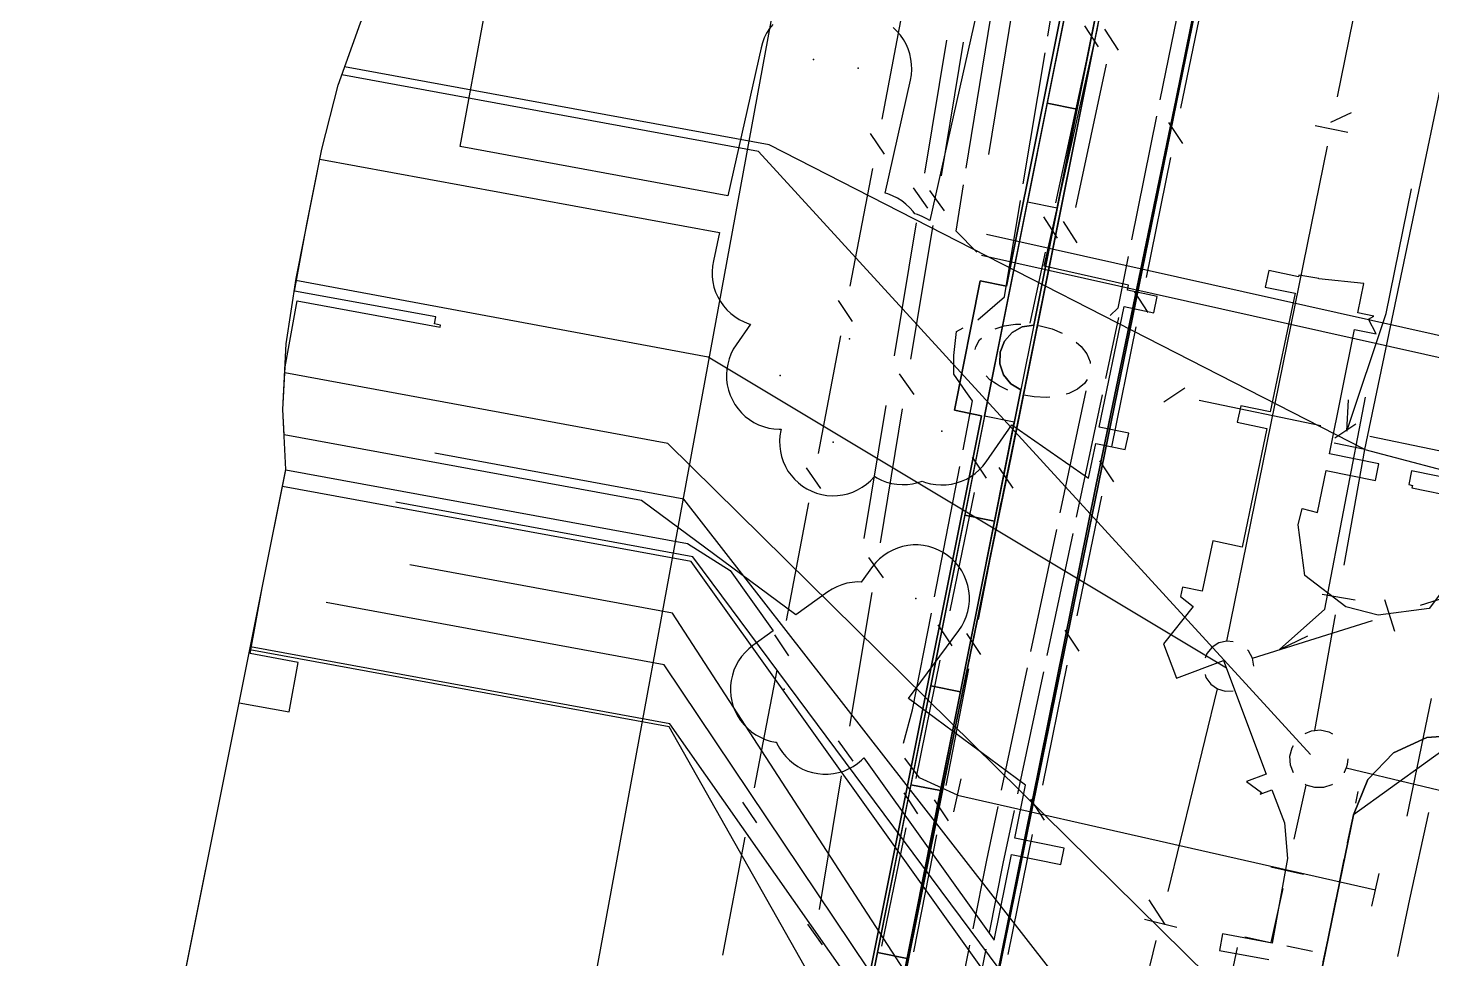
# Model space of a CAD drawing. Header units: metres. Extents: x 4550 to 4731, y 10605 to 11772.
# Drawn here: x 4558.1 to 4599.92, y 10653.06 to 10680.79 of the extents above; entities that cross this region are included whole.
import ezdxf

# ---------------------------------------------------------------- set-up
doc = ezdxf.new("R2010")
doc.units = ezdxf.units.M
for name, color, linetype in [('BOUNDARY', 7, 'Continuous'), ('BUILDING', 7, 'Continuous'), ('CURB', 7, 'Continuous'), ('ELECTR_CABLE', 7, 'Continuous'), ('ELECTR_CABLE_COMM', 7, 'Continuous'), ('GAS', 7, 'Continuous'), ('GRASS', 7, 'Continuous'), ('GROUND', 7, 'Continuous'), ('ROAD', 7, 'Continuous'), ('SEWER', 7, 'Continuous'), ('SIDEWALK_PATH', 7, 'Continuous'), ('TREE', 7, 'Continuous'), ('WATER_PIPELINE', 7, 'Continuous')]:
    doc.layers.add(name, color=color, linetype=linetype)

msp = doc.modelspace()

# ---------------------------------------------------------------- linework, layer by layer
at = {"layer": 'BOUNDARY'}
msp.add_lwpolyline([(4600.893, 10659.733), (4597.579, 10657.359), (4591.827, 10629.264), (4582.659, 10631.366), (4581.577, 10626.048), (4580.165, 10626.305), (4579.968, 10625.304), (4570.315, 10627.114), (4570.572, 10628.494), (4570.88, 10630.166), (4572.06, 10629.949), (4572.277, 10631.129), (4571.097, 10631.346), (4571.35, 10632.723), (4572.34, 10632.541), (4574.358, 10632.17), (4573.759, 10628.914), (4576.32, 10628.434), (4578.649, 10630.007), (4586.497, 10669.242), (4585.693, 10669.403), (4586.464, 10673.255), (4587.243, 10673.095), (4597.11, 10722.304)], dxfattribs=at)
at = {"layer": 'BUILDING'}
msp.add_lwpolyline([(4570.572, 10628.494), (4558.1, 10630.786), (4561.673, 10650.226), (4562.365, 10650.566), (4565.779, 10667.635), (4565.693, 10669.424), (4565.792, 10671.385), (4566.082, 10673.326), (4566.852, 10677.178), (4567.333, 10679.088), (4568, 10680.942), (4568.724, 10682.465), (4571.601, 10696.815), (4582.753, 10694.765)], close=True, dxfattribs=at)
at = {"layer": 'CURB'}
for points in [[(4578.327, 10627.876), (4597.402, 10723.249)], [(4588.056, 10671.94), (4598.09, 10722.108)], [(4594.534, 10689.473), (4592.211, 10678.104)], [(4592.211, 10678.104), (4591.41, 10674.185)], [(4591.41, 10674.185), (4582.659, 10631.366)], [(4588.056, 10671.94), (4587.671, 10670.011)], [(4579.63, 10629.811), (4587.671, 10670.011)], [(4597.65, 10657.706), (4597.721, 10658.052)], [(4597.408, 10656.523), (4597.55, 10657.216)], [(4597.166, 10655.341), (4597.308, 10656.033)], [(4596.924, 10654.158), (4597.066, 10654.851)], [(4596.682, 10652.976), (4596.824, 10653.668)]]:
    msp.add_lwpolyline(points, dxfattribs=at)
at = {"layer": 'ELECTR_CABLE'}
for points in [[(4588.474, 10680.542), (4588.798, 10682.494)], [(4592.565, 10682.337), (4591.817, 10678.652)], [(4586.049, 10676.612), (4586.783, 10681.113)], [(4586.723, 10677.017), (4587.424, 10681.318)], [(4587.746, 10676.145), (4588.393, 10680.049)], [(4591.718, 10678.162), (4590.971, 10674.476)], [(4586.363, 10674.11), (4585.743, 10674.737), (4585.968, 10676.118)], [(4586.393, 10672.1), (4587.188, 10672.781), (4587.664, 10675.652)], [(4617.148, 10667.825), (4586.646, 10674.633)], [(4617.008, 10667.201), (4586.506, 10674.009)], [(4590.871, 10673.986), (4590.559, 10672.447), (4590.339, 10672.229)], [(4585.952, 10668.224), (4586.236, 10669.687), (4586.038, 10669.964), (4585.681, 10670.48), (4585.681, 10671.035), (4585.76, 10671.749), (4585.958, 10671.855)], [(4590.581, 10672.166), (4590.197, 10670.348)], [(4589.609, 10669.985), (4588.839, 10666.346)], [(4590.093, 10669.859), (4589.324, 10666.224)], [(4585.104, 10663.848), (4585.857, 10667.733)], [(4588.735, 10665.857), (4587.965, 10662.218)], [(4589.22, 10665.735), (4588.451, 10662.1)], [(4584.173, 10659.492), (4584.45, 10660.478), (4585.008, 10663.357)], [(4587.862, 10661.729), (4587.092, 10658.09)], [(4588.348, 10661.61), (4587.578, 10657.975)], [(4599.183, 10657.311), (4599.911, 10660.817)], [(4585.789, 10657.936), (4584.65, 10658.461), (4584.221, 10659.044)], [(4585.679, 10657.448), (4585.899, 10658.424)], [(4585.789, 10657.936), (4598.239, 10655.12)], [(4586.988, 10657.601), (4586.65, 10656.003), (4586.241, 10653.958)], [(4587.475, 10657.486), (4587.14, 10655.903), (4586.728, 10653.846)], [(4599.819, 10657.425), (4599.249, 10654.845)], [(4598.129, 10654.632), (4598.349, 10655.608)], [(4599.249, 10654.845), (4598.892, 10653.132)], [(4586.143, 10653.468), (4585.413, 10649.821)], [(4586.63, 10653.356), (4585.901, 10649.712)]]:
    msp.add_lwpolyline(points, dxfattribs=at)
at = {"layer": 'ELECTR_CABLE_COMM'}
for points in [[(4592.442, 10678.398), (4593.171, 10681.968)], [(4583.541, 10678.075), (4584.21, 10681.581)], [(4589.988, 10680.222), (4589.581, 10680.852)], [(4590.585, 10680.125), (4590.178, 10680.754)], [(4585.461, 10680.424), (4584.802, 10676.463)], [(4585.958, 10680.367), (4585.296, 10676.384)], [(4588.72, 10675.579), (4589.627, 10679.804)], [(4589.309, 10675.442), (4590.224, 10679.706)], [(4592.499, 10677.351), (4592.085, 10677.976)], [(4583.611, 10677.028), (4583.19, 10677.648)], [(4591.413, 10673.358), (4592.142, 10676.928)], [(4582.591, 10673.096), (4583.26, 10676.601)], [(4584.461, 10676.028), (4584.897, 10675.419)], [(4584.955, 10675.949), (4585.391, 10675.339)], [(4597.381, 10668.782), (4598.555, 10672.288), (4599.314, 10675.993)], [(4584.556, 10674.984), (4583.897, 10671.023)], [(4585.05, 10674.904), (4584.387, 10670.921)], [(4588.766, 10674.531), (4588.359, 10675.16)], [(4589.355, 10674.394), (4588.948, 10675.024)], [(4587.952, 10672), (4588.405, 10674.112)], [(4591.47, 10672.311), (4591.056, 10672.936)], [(4582.661, 10672.049), (4582.24, 10672.669)], [(4586.907, 10671.831), (4587.174, 10671.918), (4587.513, 10671.969), (4587.668, 10671.97)], [(4588.165, 10671.932), (4588.244, 10671.922), (4588.604, 10671.826), (4588.905, 10671.7)], [(4590.384, 10668.318), (4591.113, 10671.889)], [(4581.641, 10668.117), (4582.31, 10671.622)], [(4586.314, 10671.215), (4586.336, 10671.296), (4586.446, 10671.502), (4586.498, 10671.552)], [(4589.324, 10671.43), (4589.467, 10671.307), (4589.639, 10671.083), (4589.738, 10670.85), (4589.743, 10670.796)], [(4584.046, 10670.486), (4584.482, 10669.876)], [(4587.286, 10670.006), (4587.029, 10670.127), (4586.939, 10670.187), (4586.753, 10670.313), (4586.637, 10670.425)], [(4589.648, 10670.32), (4589.567, 10670.201), (4589.363, 10670.034), (4589.099, 10669.906), (4589.025, 10669.886)], [(4588.534, 10669.797), (4588.438, 10669.787), (4588.072, 10669.802), (4587.761, 10669.855)], [(4591.933, 10669.658), (4592.561, 10670.067)], [(4583.651, 10669.543), (4582.992, 10665.582)], [(4584.141, 10669.441), (4583.479, 10665.458)], [(4592.981, 10669.708), (4596.606, 10668.945)], [(4597.381, 10668.782), (4597.43, 10669.714)], [(4597.026, 10668.586), (4597.654, 10668.995)], [(4598.074, 10668.636), (4601.699, 10667.873)], [(4581.711, 10667.07), (4581.29, 10667.69)], [(4586.223, 10668.003), (4586.636, 10667.378)], [(4587.013, 10667.701), (4587.433, 10667.08)], [(4590.44, 10667.271), (4590.027, 10667.896)], [(4586.28, 10666.955), (4585.561, 10663.431)], [(4589.355, 10663.278), (4590.084, 10666.849)], [(4580.691, 10663.138), (4581.36, 10666.643)], [(4587.08, 10666.654), (4586.404, 10663.176)], [(4583.138, 10665.023), (4583.573, 10664.413)], [(4583.232, 10663.978), (4582.57, 10659.995)], [(4580.761, 10662.091), (4580.34, 10662.711)], [(4585.205, 10663.008), (4585.618, 10662.383)], [(4586.052, 10662.751), (4586.471, 10662.13)], [(4589.411, 10662.231), (4588.998, 10662.856)], [(4585.261, 10661.961), (4584.543, 10658.436)], [(4579.741, 10658.158), (4580.41, 10661.664)], [(4586.118, 10661.704), (4585.442, 10658.226)], [(4588.326, 10658.239), (4589.055, 10661.809)], [(4582.229, 10659.56), (4582.665, 10658.95)], [(4582.324, 10658.515), (4581.661, 10654.531)], [(4579.811, 10657.112), (4579.39, 10657.732)], [(4584.186, 10658.014), (4584.599, 10657.389)], [(4585.09, 10657.801), (4585.509, 10657.179)], [(4588.382, 10657.191), (4587.969, 10657.816)], [(4584.243, 10656.966), (4583.524, 10653.442)], [(4578.791, 10653.179), (4579.46, 10656.685)], [(4585.156, 10656.754), (4584.48, 10653.276)], [(4587.296, 10653.199), (4588.025, 10656.769)], [(4581.32, 10654.096), (4581.756, 10653.487)]]:
    msp.add_lwpolyline(points, dxfattribs=at)
at = {"layer": 'GAS'}
for points in [[(4587.063, 10684.417), (4584.967, 10675.052), (4584.877, 10675.108), (4584.736, 10675.178), (4584.59, 10675.234), (4584.514, 10675.254), (4584.469, 10675.318), (4584.366, 10675.436), (4584.252, 10675.544), (4584.127, 10675.64), (4583.994, 10675.723), (4583.854, 10675.793), (4583.707, 10675.849), (4583.632, 10675.869), (4584.386, 10679.238), (4584.412, 10679.393), (4584.424, 10679.549), (4584.42, 10679.706), (4584.4, 10679.862), (4584.366, 10680.015), (4584.317, 10680.164), (4584.253, 10680.308), (4584.175, 10680.445), (4584.085, 10680.573), (4583.982, 10680.692), (4583.868, 10680.8)], [(4580.282, 10680.892), (4580.185, 10680.768), (4580.101, 10680.635), (4580.031, 10680.495), (4579.975, 10680.348), (4579.933, 10680.197), (4578.946, 10675.788), (4570.971, 10677.255), (4571.695, 10681.189)], [(4562.416, 10650.823), (4564.39, 10660.69), (4565.877, 10660.417), (4566.148, 10661.893), (4564.715, 10662.156), (4565.074, 10664.111), (4565.779, 10667.633), (4577.746, 10665.433), (4579.012, 10664.629), (4580.297, 10662.83), (4579.694, 10662.399), (4579.571, 10662.302), (4579.458, 10662.193), (4579.356, 10662.073), (4579.267, 10661.944), (4579.19, 10661.807), (4579.128, 10661.663), (4579.079, 10661.514), (4579.046, 10661.36), (4579.028, 10661.205), (4579.025, 10661.048), (4579.038, 10660.891), (4579.065, 10660.737), (4579.108, 10660.585), (4579.166, 10660.439), (4579.237, 10660.3), (4579.322, 10660.167), (4579.42, 10660.044), (4579.529, 10659.931), (4579.648, 10659.83), (4579.777, 10659.74), (4579.914, 10659.664), (4580.058, 10659.601), (4580.208, 10659.553), (4580.361, 10659.519), (4580.395, 10659.515), (4580.409, 10659.48), (4580.484, 10659.342), (4580.571, 10659.211), (4580.671, 10659.09), (4580.782, 10658.979), (4580.903, 10658.879), (4581.034, 10658.792), (4581.172, 10658.718), (4581.317, 10658.658), (4581.468, 10658.613), (4581.622, 10658.582), (4581.778, 10658.567), (4581.935, 10658.567), (4582.091, 10658.583), (4582.245, 10658.614), (4582.396, 10658.659), (4582.541, 10658.72), (4582.679, 10658.794), (4582.809, 10658.881), (4582.931, 10658.981), (4582.998, 10659.048), (4586.877, 10653.619), (4587.395, 10656.17), (4588.865, 10655.872), (4588.964, 10656.362), (4587.494, 10656.66), (4587.815, 10658.242), (4584.331, 10660.821), (4585.827, 10662.842), (4585.914, 10662.972), (4585.988, 10663.111), (4586.048, 10663.256), (4586.094, 10663.406), (4586.124, 10663.56), (4586.139, 10663.716), (4586.139, 10663.873), (4586.124, 10664.03), (4586.093, 10664.184), (4586.047, 10664.334), (4585.987, 10664.479), (4585.913, 10664.617), (4585.825, 10664.748), (4585.726, 10664.869), (4585.615, 10664.98), (4585.493, 10665.079), (4585.363, 10665.167), (4585.224, 10665.241), (4585.079, 10665.3), (4584.929, 10665.346), (4584.775, 10665.376), (4584.618, 10665.392), (4584.461, 10665.392), (4584.305, 10665.376), (4584.151, 10665.345), (4584.001, 10665.3), (4583.856, 10665.239), (4583.717, 10665.165), (4583.587, 10665.078), (4583.466, 10664.978), (4583.355, 10664.867), (4583.255, 10664.746), (4582.916, 10664.288), (4582.804, 10664.29), (4582.648, 10664.277), (4582.493, 10664.249), (4582.342, 10664.207), (4582.196, 10664.149), (4582.056, 10664.077), (4581.924, 10663.993), (4580.969, 10663.31), (4576.371, 10666.714), (4565.729, 10668.671), (4565.693, 10669.424), (4565.757, 10670.698), (4566.119, 10672.666), (4570.377, 10671.883), (4570.388, 10671.942), (4570.208, 10671.975), (4570.246, 10672.181), (4566.039, 10672.954), (4566.404, 10674.942), (4566.792, 10676.882), (4578.701, 10674.693), (4578.513, 10673.85), (4578.486, 10673.696), (4578.474, 10673.539), (4578.478, 10673.382), (4578.498, 10673.226), (4578.532, 10673.073), (4578.582, 10672.924), (4578.645, 10672.781), (4578.723, 10672.644), (4578.813, 10672.516), (4578.916, 10672.397), (4579.03, 10672.289), (4579.154, 10672.192), (4579.286, 10672.108), (4579.427, 10672.038), (4579.573, 10671.981), (4579.621, 10671.968), (4579.191, 10671.352), (4579.108, 10671.219), (4579.038, 10671.078), (4578.982, 10670.931), (4578.941, 10670.78), (4578.915, 10670.625), (4578.904, 10670.468), (4578.909, 10670.311), (4578.929, 10670.156), (4578.964, 10670.003), (4579.014, 10669.854), (4579.079, 10669.711), (4579.157, 10669.574), (4579.248, 10669.447), (4579.351, 10669.328), (4579.465, 10669.221), (4579.59, 10669.125), (4579.723, 10669.041), (4579.863, 10668.971), (4580.01, 10668.916), (4580.162, 10668.875), (4580.317, 10668.849), (4580.473, 10668.838), (4580.532, 10668.84), (4580.521, 10668.8), (4580.495, 10668.645), (4580.484, 10668.488), (4580.489, 10668.331), (4580.509, 10668.176), (4580.544, 10668.023), (4580.594, 10667.874), (4580.659, 10667.731), (4580.737, 10667.594), (4580.828, 10667.467), (4580.931, 10667.348), (4581.045, 10667.241), (4581.17, 10667.145), (4581.303, 10667.061), (4581.443, 10666.991), (4581.59, 10666.936), (4581.742, 10666.895), (4581.897, 10666.869), (4582.053, 10666.858), (4582.21, 10666.863), (4582.366, 10666.883), (4582.519, 10666.918), (4582.668, 10666.968), (4582.811, 10667.032), (4582.947, 10667.11), (4583.075, 10667.201), (4583.194, 10667.305), (4583.301, 10667.419), (4583.314, 10667.436), (4583.385, 10667.392), (4583.526, 10667.322), (4583.673, 10667.266), (4583.824, 10667.225), (4583.979, 10667.199), (4584.136, 10667.188), (4584.293, 10667.193), (4584.448, 10667.213), (4584.601, 10667.248), (4584.733, 10667.292), (4584.83, 10667.256), (4584.982, 10667.215), (4585.137, 10667.189), (4585.293, 10667.178), (4585.45, 10667.183), (4585.606, 10667.203), (4585.759, 10667.238), (4585.908, 10667.288), (4586.051, 10667.352), (4586.187, 10667.43), (4586.315, 10667.521), (4586.434, 10667.625), (4586.541, 10667.739), (4586.637, 10667.863), (4587.407, 10668.968), (4589.691, 10667.378), (4589.905, 10668.413), (4590.784, 10668.231), (4590.886, 10668.721), (4590.007, 10668.903), (4590.75, 10672.49), (4591.633, 10672.307), (4591.735, 10672.796), (4590.851, 10672.979), (4590.883, 10673.132), (4588.371, 10673.694), (4589.946, 10680.728), (4589.972, 10680.883)], [(4600.765, 10664.721), (4599.838, 10663.502), (4598.321, 10663.296), (4597.354, 10663.551), (4596.136, 10664.478), (4595.93, 10665.994), (4596.057, 10666.478), (4596.51, 10666.359), (4596.764, 10667.611), (4598.234, 10667.313), (4598.334, 10667.803), (4596.864, 10668.101), (4597.617, 10671.812), (4598.254, 10671.683), (4598.026, 10672.121), (4598.19, 10672.206), (4597.716, 10672.302), (4597.894, 10673.176), (4596.548, 10673.315), (4596.549, 10673.324), (4595.952, 10673.422), (4595.943, 10673.378), (4595.057, 10673.563), (4594.955, 10673.073), (4595.841, 10672.889), (4595.104, 10669.353), (4594.223, 10669.537), (4594.122, 10669.047), (4595.002, 10668.864), (4594.264, 10665.328), (4593.389, 10665.511), (4593.079, 10664.015), (4592.484, 10664.138), (4592.426, 10663.858), (4592.806, 10663.555), (4591.923, 10662.446), (4592.306, 10661.425), (4593.71, 10661.951), (4594.977, 10658.569), (4594.392, 10658.35), (4594.84, 10658.018), (4594.805, 10657.971), (4595.152, 10658.101), (4595.523, 10657.112), (4595.617, 10656.049), (4595.155, 10653.536), (4593.68, 10653.807), (4593.59, 10653.315), (4595.065, 10653.044)], [(4600.784, 10667.305), (4599.314, 10667.604), (4599.23, 10667.193), (4599.34, 10667.164), (4599.321, 10667.092), (4600.684, 10666.815)]]:
    msp.add_lwpolyline(points, dxfattribs=at)
at = {"layer": 'GRASS'}
for points in [[(4597.11, 10722.304), (4587.243, 10673.095), (4586.464, 10673.255), (4585.693, 10669.403), (4586.497, 10669.242), (4578.649, 10630.007), (4578.346, 10629.28), (4577.808, 10628.743), (4577.108, 10628.444), (4576.32, 10628.434), (4576.136, 10627.451), (4576.708, 10627.4), (4577.274, 10627.457), (4577.819, 10627.621), (4578.328, 10627.887), (4597.403, 10723.26), (4597.347, 10723.275), (4597.29, 10723.287)], [(4589.461, 10683.551), (4588.461, 10678.55), (4589.343, 10678.374), (4590.343, 10683.375)], [(4588.461, 10678.55), (4587.872, 10675.608), (4588.755, 10675.432), (4589.343, 10678.374)], [(4588.056, 10671.94), (4587.71, 10671.884), (4587.412, 10671.718), (4587.187, 10671.463), (4587.06, 10671.136), (4587.052, 10670.786), (4587.161, 10670.463), (4587.373, 10670.195), (4587.671, 10670.011), (4587.478, 10669.046), (4586.595, 10669.223), (4587.872, 10675.608), (4588.755, 10675.432)], [(4586.595, 10669.223), (4586.007, 10666.281), (4586.889, 10666.105), (4587.478, 10669.046)], [(4586.007, 10666.281), (4584.989, 10661.194), (4585.872, 10661.017), (4586.889, 10666.105)], [(4584.989, 10661.194), (4584.401, 10658.252), (4585.283, 10658.076), (4585.872, 10661.017)], [(4584.401, 10658.252), (4583.401, 10653.251), (4584.283, 10653.075), (4585.283, 10658.076)], [(4583.401, 10653.251), (4582.812, 10650.31), (4583.695, 10650.133), (4584.283, 10653.075)]]:
    msp.add_lwpolyline(points, close=True, dxfattribs=at)
for points in [[(4597.11, 10722.304), (4587.243, 10673.095), (4586.464, 10673.255), (4585.693, 10669.403), (4586.497, 10669.242), (4578.649, 10630.007)], [(4583.812, 10650.648), (4587.647, 10669.334), (4591.521, 10688.606)]]:
    msp.add_lwpolyline(points, dxfattribs=at)
at = {"layer": 'GROUND'}
for points in [[(4578.649, 10630.007), (4586.497, 10669.242), (4585.693, 10669.403), (4586.464, 10673.255), (4587.243, 10673.095), (4597.11, 10722.304)], [(4598.09, 10722.108), (4588.056, 10671.94), (4587.71, 10671.884), (4587.412, 10671.718), (4587.187, 10671.463), (4587.06, 10671.136), (4587.052, 10670.786), (4587.161, 10670.463), (4587.373, 10670.195), (4587.671, 10670.011), (4580.065, 10631.984)]]:
    msp.add_lwpolyline(points, dxfattribs=at)
at = {"layer": 'ROAD'}
for points in [[(4612.08, 10730.155), (4600.71, 10673.406), (4600.602, 10672.185), (4600.742, 10670.98), (4601.122, 10669.828), (4601.733, 10668.765), (4602.547, 10667.849), (4603.52, 10667.124), (4604.618, 10666.609), (4605.811, 10666.324), (4608.629, 10665.95), (4607.75, 10658.87), (4600.893, 10659.733), (4599.763, 10659.661), (4598.771, 10659.196), (4598.011, 10658.405), (4597.579, 10657.359), (4591.827, 10629.264), (4582.659, 10631.366), (4594.534, 10689.473)], [(4594.569, 10689.849), (4592.296, 10678.677), (4589.903, 10667.138), (4586.123, 10648.394), (4582.659, 10631.366), (4591.827, 10629.264), (4597.579, 10657.359), (4598.011, 10658.405), (4598.771, 10659.196), (4599.763, 10659.661), (4600.893, 10659.733), (4607.75, 10658.87), (4608.627, 10665.935), (4604.015, 10666.563), (4602.775, 10667.763), (4601.77, 10669.149), (4601.02, 10670.688), (4600.544, 10672.347), (4608.879, 10713.244)]]:
    msp.add_lwpolyline(points, dxfattribs=at)
at = {"layer": 'SEWER'}
for points in [[(4597.106, 10678.741), (4600.1, 10693.484)], [(4596.903, 10677.985), (4597.528, 10678.276)], [(4596.438, 10677.885), (4597.409, 10677.688)], [(4593.813, 10662.527), (4596.807, 10677.271)], [(4593.803, 10661.721), (4578.361, 10670.98), (4566.073, 10673.27)], [(4595.382, 10662.275), (4596.727, 10663.475), (4597.945, 10669.793)], [(4599.365, 10638.879), (4577.635, 10666.757), (4570.212, 10668.122)], [(4590.232, 10647.579), (4577.849, 10664.9), (4565.68, 10667.137)], [(4598.975, 10636.702), (4577.903, 10665.043), (4569.056, 10666.669)], [(4599.578, 10663.596), (4603.154, 10664.722)], [(4597.846, 10630.832), (4577.051, 10661.825), (4566.975, 10663.678)], [(4598.506, 10663.766), (4598.804, 10662.821)], [(4594.571, 10662.02), (4598.147, 10663.146)], [(4595.382, 10662.275), (4596.22, 10662.688)], [(4596.102, 10626.562), (4577.194, 10659.975), (4564.706, 10662.271)], [(4594.001, 10662.509), (4593.813, 10662.527), (4593.575, 10662.472), (4593.368, 10662.344), (4593.212, 10662.155), (4593.162, 10662.022)], [(4594.611, 10661.779), (4594.571, 10662.02), (4594.456, 10662.235), (4594.424, 10662.265)], [(4593.162, 10661.535), (4593.187, 10661.449), (4593.329, 10661.25), (4593.527, 10661.108), (4593.76, 10661.036), (4594.002, 10661.043)], [(4592.057, 10655.072), (4593.527, 10661.108)], [(4591.976, 10654.092), (4591.499, 10654.826)], [(4591.357, 10654.243), (4592.319, 10654.008)], [(4590.232, 10647.579), (4591.702, 10653.615)]]:
    msp.add_lwpolyline(points, dxfattribs=at)
at = {"layer": 'SIDEWALK_PATH'}
for points in [[(4598.462, 10723.355), (4588.903, 10675.58), (4587.381, 10668.039), (4586.731, 10664.871), (4585.73, 10659.991), (4580.046, 10631.889), (4579.593, 10630.965), (4579.148, 10630.038), (4578.71, 10629.107), (4578.279, 10628.173), (4575.935, 10627.128), (4573.858, 10626.739), (4572.341, 10626.734), (4575.774, 10626.09), (4579.968, 10625.304), (4580.165, 10626.305), (4581.577, 10626.048), (4582.659, 10631.366), (4586.123, 10648.394), (4589.903, 10667.138), (4592.296, 10678.677), (4594.569, 10689.849)], [(4579.63, 10629.811), (4587.671, 10670.011), (4587.373, 10670.195), (4587.161, 10670.463), (4587.052, 10670.786), (4587.06, 10671.136), (4587.187, 10671.463), (4587.412, 10671.718), (4587.71, 10671.884), (4588.056, 10671.94), (4598.09, 10722.108)], [(4594.534, 10689.473), (4582.659, 10631.366)]]:
    msp.add_lwpolyline(points, dxfattribs=at)
at = {"layer": 'TREE'}
for p in [(4581.494, 10679.848), (4582.824, 10679.588), (4582.574, 10671.528), (4585.595, 10670.838), (4580.505, 10670.438), (4585.324, 10668.778), (4582.084, 10668.458), (4584.542, 10663.794), (4580.624, 10661.098)]:
    msp.add_point(p, dxfattribs=at)
at = {"layer": 'WATER_PIPELINE'}
for points in [[(4597.925, 10668.232), (4600.526, 10680.663)], [(4596.303, 10659.155), (4579.854, 10677.111), (4567.443, 10679.393)], [(4597.925, 10668.232), (4580.174, 10677.308), (4567.529, 10679.633)], [(4594.651, 10651.17), (4577.153, 10668.418), (4565.748, 10670.515)], [(4597.925, 10668.232), (4597.01, 10668.419)], [(4597.309, 10664.786), (4597.925, 10668.232)], [(4597.925, 10668.232), (4601.309, 10667.341)], [(4592.315, 10640.231), (4577.293, 10663.364), (4569.474, 10664.801)], [(4596.651, 10663.931), (4597.633, 10663.755)], [(4596.43, 10659.864), (4597.045, 10663.31)], [(4591.483, 10639.728), (4577.219, 10660.064), (4564.724, 10662.361)], [(4596.142, 10659.772), (4596.329, 10659.854), (4596.43, 10659.864), (4596.589, 10659.881), (4596.846, 10659.829), (4596.953, 10659.77)], [(4595.792, 10658.61), (4595.705, 10658.838), (4595.69, 10659.1), (4595.753, 10659.354), (4595.796, 10659.424)], [(4597.411, 10659.019), (4597.396, 10658.858), (4597.36, 10658.756), (4597.309, 10658.611), (4597.308, 10658.61)], [(4597.36, 10658.756), (4601.513, 10657.762)], [(4595.818, 10656.628), (4596.177, 10658.241)], [(4596.957, 10658.263), (4596.939, 10658.249), (4596.69, 10658.168), (4596.428, 10658.165), (4596.177, 10658.241), (4596.142, 10658.264)], [(4595.124, 10655.801), (4596.098, 10655.584)], [(4595.133, 10653.552), (4595.492, 10655.164)], [(4594.346, 10653.719), (4595.109, 10653.557)], [(4593.967, 10652.644), (4594.128, 10653.407)], [(4595.598, 10653.453), (4596.361, 10653.291)]]:
    msp.add_lwpolyline(points, dxfattribs=at)

doc.saveas('drawing.dxf')
